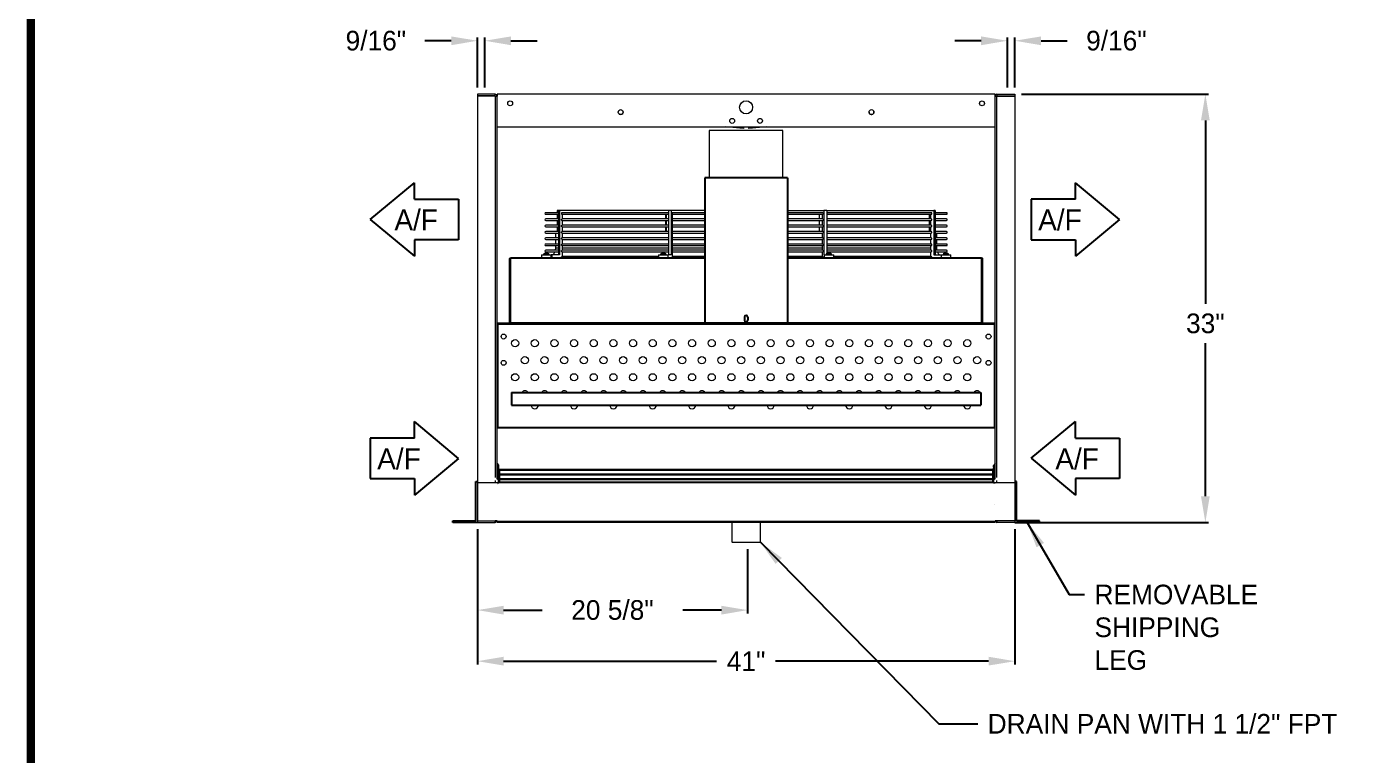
# Model space of a CAD drawing. Extents: x 6 to 271, y -23 to 146.
# Drawn here: x 10.7 to 111.9, y 34.7 to 90.4 of the extents above; entities that cross this region are included whole.
import ezdxf

# ---------------------------------------------------------------- set-up
doc = ezdxf.new("R2010")
doc.units = 0
doc.header["$MEASUREMENT"] = 0
doc.layers.get('0').update_dxf_attribs({"linetype": 'CONTINUOUS'})
doc.layers.get('Defpoints').update_dxf_attribs({"linetype": 'CONTINUOUS'})
doc.dimstyles.get("Standard").update_dxf_attribs({"dimtxt": 1.5, "dimasz": 2, "dimexe": 0.25, "dimexo": 0.5, "dimgap": 0.75, "dimtad": 0, "dimtih": 1, "dimtoh": 1, "dimdec": 4, "dimzin": 0, "dimdsep": 46, "dimlunit": 5, "dimtxsty": 'STANDARD', "dimcen": 0.125, "dimclrd": 1, "dimclre": 1, "dimclrt": 1, "dimadec": 0, "dimazin": 0, "dimtfac": 1, "dimtdec": 4, "dimtofl": 0, "dimtmove": 0, "dimatfit": 3, "dimfxl": 1, "dimfrac": 2, "dimtolj": 1, "dimtzin": 0, "dimarcsym": 0})

# ---------------------------------------------------------------- blocks, each defined once
blk = doc.blocks.new('099front')
at = {"color": 0, "ltscale": 7}
for p, q in [((59.35, 106.85), (53.04, 106.85)), ((53.04, 106.85), (53.04, 95.79)), ((59.35, 106.85), (59.35, 95.79)), ((56.07, 96.23), (56.07, 95.98)), ((56.32, 96.23), (56.32, 95.98)), ((53.04, 95.79), (59.35, 95.79))]:
    blk.add_line(p, q, dxfattribs=at)
for centre, start, end in [((56.2, 96.23), 0, 180), ((56.2, 95.98), 180, 0)]:
    blk.add_arc(centre, 0.125, start, end, dxfattribs=at)
blk = doc.blocks.new('*D24')
at = {"color": 7, "lineweight": -2}
for p, q in [((43.09, 89.29), (41.09, 89.29)), ((45.09, 85.71), (45.09, 89.54)), ((45.65, 85.71), (45.65, 89.54)), ((47.65, 89.29), (49.65, 89.29))]:
    blk.add_line(p, q, dxfattribs=at)
at = {"color": 7}
for points in [[(43.09, 89.62), (43.09, 88.95), (45.09, 89.29)], [(47.65, 89.62), (47.65, 88.95), (45.65, 89.29)]]:
    blk.add_solid(points, dxfattribs=at)
at = {"layer": 'Defpoints', "color": 0}
for p in [(45.09, 89.29), (45.09, 85.21), (45.65, 85.21)]:
    blk.add_point(p, dxfattribs=at)
at = {"color": 7, "insert": (37.34, 89.29), "char_height": 1.5, "attachment_point": 5}
blk.add_mtext('\\A1;9/16"', dxfattribs=at)
blk = doc.blocks.new('*D25')
at = {"color": 7, "lineweight": -2}
for p, q in [((83.52, 89.29), (81.52, 89.29)), ((85.52, 85.71), (85.52, 89.54)), ((86.09, 85.71), (86.09, 89.54)), ((88.09, 89.29), (90.09, 89.29))]:
    blk.add_line(p, q, dxfattribs=at)
at = {"color": 7}
for points in [[(83.52, 89.62), (83.52, 88.95), (85.52, 89.29)], [(88.09, 89.62), (88.09, 88.95), (86.09, 89.29)]]:
    blk.add_solid(points, dxfattribs=at)
at = {"layer": 'Defpoints', "color": 0}
for p in [(85.52, 89.29), (85.52, 85.21), (86.09, 85.21)]:
    blk.add_point(p, dxfattribs=at)
at = {"color": 7, "insert": (93.84, 89.29), "char_height": 1.5, "attachment_point": 5}
blk.add_mtext('\\A1;9/16"', dxfattribs=at)
blk = doc.blocks.new('Air Flow Arror')
for p, q in [((-1.54, 6.74), (-4.35, 3.37)), ((-1.54, 6.74), (1.26, 3.37)), ((-3.09, 3.37), (-4.35, 3.37)), ((-3.09, 3.37), (-3.09, 0)), ((0, 0), (0, 3.37)), ((0, 3.37), (1.26, 3.37)), ((-3.09, 0), (0, 0))]:
    blk.add_line(p, q)
blk.add_text('A/F', height=1.594, rotation=90).set_placement((-0.71, 0.53))
blk = doc.blocks.new('*D26')
at = {"color": 7, "lineweight": -2}
for p, q in [((45.09, 52.02), (45.09, 41.68)), ((86.09, 52.02), (86.09, 41.68)), ((47.09, 41.93), (63.34, 41.93)), ((84.09, 41.93), (67.84, 41.93))]:
    blk.add_line(p, q, dxfattribs=at)
at = {"color": 7}
for points in [[(47.09, 42.27), (47.09, 41.6), (45.09, 41.93)], [(84.09, 42.27), (84.09, 41.6), (86.09, 41.93)]]:
    blk.add_solid(points, dxfattribs=at)
at = {"layer": 'Defpoints', "color": 0}
for p in [(45.09, 52.52), (86.09, 52.52), (86.09, 41.93)]:
    blk.add_point(p, dxfattribs=at)
at = {"color": 7, "insert": (65.59, 41.93), "char_height": 1.5, "attachment_point": 5}
blk.add_mtext('\\A1;41"', dxfattribs=at)
blk = doc.blocks.new('*D27')
at = {"color": 7, "lineweight": -2}
for p, q in [((45.09, 52.02), (45.09, 45.58)), ((65.7, 50.49), (65.7, 45.58)), ((47.09, 45.83), (50.02, 45.83)), ((63.7, 45.83), (60.77, 45.83))]:
    blk.add_line(p, q, dxfattribs=at)
at = {"color": 7}
for points in [[(47.09, 46.16), (47.09, 45.49), (45.09, 45.83)], [(63.7, 46.16), (63.7, 45.49), (65.7, 45.83)]]:
    blk.add_solid(points, dxfattribs=at)
at = {"layer": 'Defpoints', "color": 0}
for p in [(45.09, 52.52), (65.7, 50.99), (65.7, 45.83)]:
    blk.add_point(p, dxfattribs=at)
at = {"color": 7, "insert": (55.39, 45.83), "char_height": 1.5, "attachment_point": 5}
blk.add_mtext('\\A1;20 5/8"', dxfattribs=at)

msp = doc.modelspace()

# ---------------------------------------------------------------- linework, layer by layer
at = {"color": 0, "linetype": 'Continuous', "lineweight": 15}
for p, q in [((45.08746, 85.20799), (45.08746, 85.07349)), ((46.45195, 85.20799), (45.08746, 85.20799)), ((46.45195, 85.07349), (45.08746, 85.07349)), ((45.08746, 85.07249), (45.08746, 52.65599)), ((46.45195, 85.07249), (45.08746, 85.07249)), ((46.45195, 85.07349), (46.45195, 85.20799)), ((46.45195, 85.07249), (46.58745, 85.07249)), ((46.45195, 85.07249), (46.45195, 55.9626)), ((84.58745, 85.20799), (46.58745, 85.20799)), ((46.58745, 85.20799), (46.58745, 85.07249)), ((46.58745, 55.82714), (46.58745, 85.07249)), ((84.58745, 85.07249), (84.58745, 85.20799)), ((84.58745, 55.82714), (84.58745, 85.07249)), ((84.58745, 85.07249), (84.72295, 85.07249)), ((84.72295, 85.20799), (84.72295, 85.07349)), ((84.72295, 85.20799), (86.08745, 85.20799)), ((84.72295, 85.07349), (86.08745, 85.07349)), ((84.72295, 85.07249), (86.08745, 85.07249)), ((84.72295, 55.9626), (84.72295, 85.07249)), ((86.08745, 85.20799), (86.08745, 85.07349)), ((86.08745, 85.07249), (86.08745, 52.65599)), ((46.58745, 82.70799), (84.58745, 82.70799)), ((68.39995, 82.45149), (62.77495, 82.45149)), ((65.38406, 82.60115), (64.03071, 82.70799)), ((65.3925, 82.70799), (65.38406, 82.60115)), ((65.79085, 82.60115), (65.78241, 82.70799)), ((67.1442, 82.70799), (65.79085, 82.60115)), ((51.26732, 76.16561), (50.29734, 76.16561)), ((50.29734, 76.0456), (51.26732, 76.0456)), ((51.17395, 76.32049), (51.17395, 76.16561)), ((51.26732, 76.32049), (51.17395, 76.32049)), ((51.17395, 76.0456), (51.17395, 75.68694)), ((51.3607, 76.32049), (51.26732, 76.32049)), ((51.26732, 76.32049), (51.26732, 72.93949)), ((51.3607, 76.32049), (51.3607, 72.93949)), ((59.65586, 76.32049), (51.3607, 76.32049)), ((51.55641, 76.0456), (59.65586, 76.0456)), ((59.65586, 76.16561), (51.55645, 76.16561)), ((51.58612, 75.68694), (51.58612, 76.0456)), ((59.43043, 76.0456), (59.43043, 75.68694)), ((59.52381, 75.68694), (59.52381, 76.0456)), ((59.88129, 76.32049), (59.65586, 76.32049)), ((59.65586, 76.32049), (59.65586, 72.93949)), ((59.88129, 76.32049), (59.88129, 72.93949)), ((62.4312, 76.32049), (59.88129, 76.32049)), ((59.96235, 76.0456), (62.4312, 76.0456)), ((62.4312, 76.16561), (59.96243, 76.16561)), ((59.97466, 75.68694), (59.97466, 76.0456)), ((68.7437, 76.32049), (71.51905, 76.32049)), ((71.43873, 76.16561), (68.7437, 76.16561)), ((68.7437, 76.0456), (71.43873, 76.0456)), ((71.20025, 75.68694), (71.20025, 76.0456)), ((71.42567, 75.68694), (71.42567, 76.0456)), ((71.51905, 76.32049), (71.51905, 72.93949)), ((71.74447, 76.32049), (71.51905, 76.32049)), ((71.74447, 76.32049), (71.74447, 73.04758)), ((71.74447, 76.32049), (79.90759, 76.32049)), ((79.71368, 76.16561), (71.74447, 76.16561)), ((71.74447, 76.0456), (79.71368, 76.0456)), ((79.58879, 75.68694), (79.58879, 76.0456)), ((79.68216, 75.68694), (79.68216, 76.0456)), ((79.90759, 76.32049), (79.90759, 72.93949)), ((80.00096, 76.32049), (79.90759, 76.32049)), ((80.00096, 76.32049), (80.00096, 72.93949)), ((80.87757, 76.16561), (80.00096, 76.16561)), ((80.00096, 76.0456), (80.87757, 76.0456)), ((51.26732, 75.68694), (50.29734, 75.68694)), ((50.29734, 75.56694), (51.26732, 75.56694)), ((51.26732, 75.20827), (50.29734, 75.20827)), ((50.29734, 75.08827), (51.26732, 75.08827)), ((51.17395, 75.56694), (51.17395, 75.20827)), ((51.17395, 75.08827), (51.17395, 74.72961)), ((51.55641, 75.56694), (59.65586, 75.56694)), ((51.55641, 75.08827), (59.65586, 75.08827)), ((59.65586, 75.68694), (51.55645, 75.68694)), ((59.65586, 75.20827), (51.55645, 75.20827)), ((51.58612, 75.20827), (51.58612, 75.56694)), ((51.58612, 74.72961), (51.58612, 75.08827)), ((59.43043, 75.56694), (59.43043, 75.20827)), ((59.43043, 75.08827), (59.43043, 74.72961)), ((59.52381, 75.20827), (59.52381, 75.56694)), ((59.52381, 74.72961), (59.52381, 75.08827)), ((59.96235, 75.56694), (62.4312, 75.56694)), ((59.96235, 75.08827), (62.4312, 75.08827)), ((62.4312, 75.68694), (59.96243, 75.68694)), ((62.4312, 75.20827), (59.96243, 75.20827)), ((59.97466, 75.20827), (59.97466, 75.56694)), ((59.97466, 74.72961), (59.97466, 75.08827)), ((71.43873, 75.68694), (68.7437, 75.68694)), ((68.7437, 75.56694), (71.43873, 75.56694)), ((71.43873, 75.20827), (68.7437, 75.20827)), ((68.7437, 75.08827), (71.43873, 75.08827)), ((71.20025, 75.20827), (71.20025, 75.56694)), ((71.20025, 74.72961), (71.20025, 75.08827)), ((71.42567, 75.20827), (71.42567, 75.56694)), ((71.42567, 74.72961), (71.42567, 75.08827)), ((79.71368, 75.68694), (71.74447, 75.68694)), ((71.74447, 75.56694), (79.71368, 75.56694)), ((79.71368, 75.20827), (71.74447, 75.20827)), ((71.74447, 75.08827), (79.71368, 75.08827)), ((79.58879, 75.20827), (79.58879, 75.56694)), ((79.58879, 74.72961), (79.58879, 75.08827)), ((79.68216, 75.20827), (79.68216, 75.56694)), ((79.68216, 74.72961), (79.68216, 75.08827)), ((80.87757, 75.68694), (80.00096, 75.68694)), ((80.00096, 75.56694), (80.87757, 75.56694)), ((80.87757, 75.20827), (80.00096, 75.20827)), ((80.00096, 75.08827), (80.87757, 75.08827)), ((51.26732, 74.72961), (50.29734, 74.72961)), ((50.29734, 74.60961), (51.26732, 74.60961)), ((51.26732, 74.25094), (50.29734, 74.25094)), ((50.29734, 74.13094), (51.26732, 74.13094)), ((51.55641, 74.60961), (59.65586, 74.60961)), ((51.55641, 74.13094), (59.65586, 74.13094)), ((59.65586, 74.72961), (51.55645, 74.72961)), ((59.65586, 74.25094), (51.55645, 74.25094)), ((51.58612, 74.25094), (51.58612, 74.60961)), ((51.58612, 73.77228), (51.58612, 74.13094)), ((59.96235, 74.60961), (62.4312, 74.60961)), ((59.96235, 74.13094), (62.4312, 74.13094)), ((62.4312, 74.72961), (59.96243, 74.72961)), ((62.4312, 74.25094), (59.96243, 74.25094)), ((59.97466, 74.25094), (59.97466, 74.60961)), ((59.97466, 73.77228), (59.97466, 74.13094)), ((71.43873, 74.72961), (68.7437, 74.72961)), ((68.7437, 74.60961), (71.43873, 74.60961)), ((71.43873, 74.25094), (68.7437, 74.25094)), ((68.7437, 74.13094), (71.43873, 74.13094)), ((71.42567, 74.25094), (71.42567, 74.60961)), ((71.42567, 73.77228), (71.42567, 74.13094)), ((79.71368, 74.72961), (71.74447, 74.72961)), ((71.74447, 74.60961), (79.71368, 74.60961)), ((79.71368, 74.25094), (71.74447, 74.25094)), ((71.74447, 74.13094), (79.71368, 74.13094)), ((79.68216, 74.25094), (79.68216, 74.60961)), ((79.68216, 73.77228), (79.68216, 74.13094)), ((80.87757, 74.72961), (80.00096, 74.72961)), ((80.00096, 74.60961), (80.87757, 74.60961)), ((80.87757, 74.25094), (80.00096, 74.25094)), ((80.00096, 74.13094), (80.87757, 74.13094)), ((49.97444, 72.93949), (50.48465, 72.93949)), ((50.14134, 72.94049), (50.12469, 72.94049)), ((50.56219, 72.94049), (50.14134, 72.94049)), ((50.24869, 73.06449), (50.24884, 73.06449)), ((50.25157, 73.06449), (50.24884, 73.06449)), ((50.25157, 73.06449), (50.26208, 73.06449)), ((50.27276, 73.06449), (50.26208, 73.06449)), ((50.27276, 73.06449), (50.3488, 73.06449)), ((51.26732, 73.77228), (50.29734, 73.77228)), ((50.29734, 73.65228), (51.26732, 73.65228)), ((51.26732, 73.29361), (50.29734, 73.29361)), ((50.29734, 73.17361), (51.26732, 73.17361)), ((50.36035, 73.06449), (50.3488, 73.06449)), ((50.36663, 73.06449), (50.36035, 73.06449)), ((50.36663, 73.06449), (50.392, 73.06449)), ((50.40654, 73.06449), (50.392, 73.06449)), ((50.40654, 73.06449), (50.43819, 73.06449)), ((50.48465, 72.93949), (50.71244, 72.93949)), ((50.77773, 72.93949), (50.71244, 72.93949)), ((50.77773, 72.93949), (50.77773, 72.70799)), ((51.3607, 72.93949), (50.77773, 72.93949)), ((51.26732, 73.44549), (51.03965, 73.44549)), ((51.55641, 73.65228), (59.65586, 73.65228)), ((51.55641, 73.17361), (59.65586, 73.17361)), ((59.65586, 73.77228), (51.55645, 73.77228)), ((59.65586, 73.29361), (51.55645, 73.29361)), ((51.58612, 73.29361), (51.58612, 73.65228)), ((59.65586, 73.44549), (51.58612, 73.44549)), ((51.58612, 72.81494), (51.58612, 73.17361)), ((58.90418, 72.93949), (59.41439, 72.93949)), ((59.18947, 72.94049), (59.05443, 72.94049)), ((59.17843, 73.06449), (59.21008, 73.06449)), ((59.49193, 72.94049), (59.18947, 72.94049)), ((59.22462, 73.06449), (59.21008, 73.06449)), ((59.22462, 73.06449), (59.24999, 73.06449)), ((59.25627, 73.06449), (59.24999, 73.06449)), ((59.26782, 73.06449), (59.25627, 73.06449)), ((59.26782, 73.06449), (59.34386, 73.06449)), ((59.35454, 73.06449), (59.34386, 73.06449)), ((59.35454, 73.06449), (59.36505, 73.06449)), ((59.36778, 73.06449), (59.36505, 73.06449)), ((59.36778, 73.06449), (59.36793, 73.06449)), ((59.41439, 72.93949), (59.64218, 72.93949)), ((59.88129, 72.93949), (59.64218, 72.93949)), ((59.96235, 73.65228), (62.4312, 73.65228)), ((59.96235, 73.17361), (62.4312, 73.17361)), ((62.4312, 73.77228), (59.96243, 73.77228)), ((62.4312, 73.29361), (59.96243, 73.29361)), ((59.97466, 73.29361), (59.97466, 73.65228)), ((62.4312, 73.44549), (59.97466, 73.44549)), ((59.97466, 72.81494), (59.97466, 73.17361)), ((71.43873, 73.77228), (68.7437, 73.77228)), ((68.7437, 73.65228), (71.43873, 73.65228)), ((71.42567, 73.44549), (68.7437, 73.44549)), ((71.43873, 73.29361), (68.7437, 73.29361)), ((68.7437, 73.17361), (71.43873, 73.17361)), ((71.42567, 73.29361), (71.42567, 73.65228)), ((71.42567, 72.81494), (71.42567, 73.17361)), ((71.51905, 72.93949), (71.53273, 72.93949)), ((71.53273, 72.93949), (72.04294, 72.93949)), ((71.98544, 72.94049), (71.68298, 72.94049)), ((79.71368, 73.77228), (71.74447, 73.77228)), ((71.74447, 73.65228), (79.71368, 73.65228)), ((79.68216, 73.44549), (71.74447, 73.44549)), ((79.71368, 73.29361), (71.74447, 73.29361)), ((71.74447, 73.17361), (79.71368, 73.17361)), ((71.80698, 73.06449), (71.80713, 73.06449)), ((71.80986, 73.06449), (71.80713, 73.06449)), ((71.80986, 73.06449), (71.82037, 73.06449)), ((71.83105, 73.06449), (71.82037, 73.06449)), ((71.83105, 73.06449), (71.90709, 73.06449)), ((71.91864, 73.06449), (71.90709, 73.06449)), ((71.92492, 73.06449), (71.91864, 73.06449)), ((71.92492, 73.06449), (71.95029, 73.06449)), ((71.96483, 73.06449), (71.95029, 73.06449)), ((71.96483, 73.06449), (71.99648, 73.06449)), ((72.12048, 72.94049), (71.98544, 72.94049)), ((72.04294, 72.93949), (72.27073, 72.93949)), ((79.68216, 73.29361), (79.68216, 73.65228)), ((79.68216, 72.81494), (79.68216, 73.17361)), ((79.90759, 72.93949), (80.46247, 72.93949)), ((80.87757, 73.77228), (80.00096, 73.77228)), ((80.00096, 73.65228), (80.87757, 73.65228)), ((80.13525, 73.44549), (80.00096, 73.44549)), ((80.87757, 73.29361), (80.00096, 73.29361)), ((80.00096, 73.17361), (80.87757, 73.17361)), ((80.46247, 72.93949), (80.97268, 72.93949)), ((81.03356, 72.94049), (80.61272, 72.94049)), ((80.73672, 73.06449), (80.76837, 73.06449)), ((80.78291, 73.06449), (80.76837, 73.06449)), ((80.78291, 73.06449), (80.80827, 73.06449)), ((80.81455, 73.06449), (80.80827, 73.06449)), ((80.82611, 73.06449), (80.81455, 73.06449)), ((80.82611, 73.06449), (80.90215, 73.06449)), ((80.91283, 73.06449), (80.90215, 73.06449)), ((80.91283, 73.06449), (80.92333, 73.06449)), ((80.92607, 73.06449), (80.92333, 73.06449)), ((80.92607, 73.06449), (80.92622, 73.06449)), ((80.97268, 72.93949), (81.20047, 72.93949)), ((81.05022, 72.94049), (81.03356, 72.94049)), ((47.58745, 72.65699), (47.53745, 72.65699)), ((47.53745, 67.75899), (47.53745, 72.65699)), ((47.58745, 67.75899), (47.58745, 72.65699)), ((47.63745, 72.65699), (47.58745, 72.65699)), ((47.58845, 72.70799), (47.58845, 72.65799)), ((47.58845, 72.70799), (47.63845, 72.70799)), ((62.4312, 72.70799), (47.63845, 72.70799)), ((47.63845, 72.65699), (47.63845, 72.70799)), ((62.4312, 72.65699), (47.63845, 72.65699)), ((47.63845, 67.75899), (47.63845, 72.65699)), ((58.90418, 72.81494), (51.55645, 72.81494)), ((62.4312, 72.81494), (59.96243, 72.81494)), ((71.43873, 72.81494), (68.7437, 72.81494)), ((83.53645, 72.70799), (68.7437, 72.70799)), ((83.53645, 72.65699), (68.7437, 72.65699)), ((79.71368, 72.81494), (72.27073, 72.81494)), ((83.53645, 72.70799), (83.58645, 72.70799)), ((83.53645, 72.65699), (83.53645, 72.70799)), ((83.53645, 67.75899), (83.53645, 72.65699)), ((83.53745, 72.65699), (83.58745, 72.65699)), ((83.58645, 72.65799), (83.58645, 72.70799)), ((83.63745, 72.65699), (83.58745, 72.65699)), ((83.58745, 67.75899), (83.58745, 72.65699)), ((83.63745, 67.75899), (83.63745, 72.65699)), ((46.58745, 67.75799), (47.53645, 67.75799)), ((46.58745, 67.70799), (46.65095, 67.70799)), ((46.58745, 67.64449), (46.65145, 67.64449)), ((46.65045, 67.64399), (46.58745, 67.64399)), ((46.65045, 67.64399), (46.65045, 59.77199)), ((46.65045, 67.64399), (46.65145, 67.64399)), ((46.65095, 67.70799), (46.65095, 67.64549)), ((46.65095, 67.70799), (47.52395, 67.70799)), ((46.65095, 67.64549), (47.52395, 67.64549)), ((46.65145, 67.64399), (46.65145, 67.64499)), ((46.65145, 67.64499), (47.64995, 67.64499)), ((46.65145, 67.64399), (46.65145, 59.77199)), ((46.65145, 67.64399), (84.52345, 67.64399)), ((47.52395, 67.70799), (47.53645, 67.70799)), ((47.52395, 67.64549), (47.52395, 67.70799)), ((47.53645, 67.75799), (47.53645, 67.70799)), ((47.53745, 67.75899), (47.58745, 67.75899)), ((47.63845, 67.75899), (47.58745, 67.75899)), ((47.63845, 67.75899), (47.63845, 67.75799)), ((83.53645, 67.75899), (47.63845, 67.75899)), ((47.63845, 67.75799), (83.53645, 67.75799)), ((47.63845, 67.70799), (47.63845, 67.75799)), ((47.63845, 67.70799), (47.64995, 67.70799)), ((47.64995, 67.64499), (47.64995, 67.70799)), ((47.64995, 67.70799), (83.52495, 67.70799)), ((83.52495, 67.70799), (83.53645, 67.70799)), ((83.52495, 67.70799), (83.52495, 67.64499)), ((83.52495, 67.64499), (84.52345, 67.64499)), ((83.53645, 67.75799), (83.53645, 67.75899)), ((83.58745, 67.75899), (83.53645, 67.75899)), ((83.53645, 67.70799), (83.53645, 67.75799)), ((83.63745, 67.75899), (83.58745, 67.75899)), ((83.63845, 67.75799), (83.63845, 67.70799)), ((83.63845, 67.75799), (84.58745, 67.75799)), ((83.63845, 67.70799), (83.65095, 67.70799)), ((83.65095, 67.70799), (83.65095, 67.64549)), ((84.52395, 67.70799), (83.65095, 67.70799)), ((84.52395, 67.64549), (83.65095, 67.64549)), ((84.52345, 67.64499), (84.52345, 67.64399)), ((84.52345, 67.64449), (84.58745, 67.64449)), ((84.52345, 67.64399), (84.52345, 59.77199)), ((84.52345, 67.64399), (84.52445, 67.64399)), ((84.52395, 67.70799), (84.58745, 67.70799)), ((84.52395, 67.64549), (84.52395, 67.70799)), ((84.58745, 67.64399), (84.52445, 67.64399)), ((84.52445, 67.64399), (84.52445, 59.77199)), ((46.65045, 59.77199), (46.58745, 59.77199)), ((46.65045, 59.77199), (46.65145, 59.77199)), ((46.65145, 59.77199), (84.52345, 59.77199)), ((46.65145, 59.77199), (46.65145, 59.77099)), ((84.52345, 59.77099), (46.65145, 59.77099)), ((46.65145, 59.70799), (46.65145, 59.77099)), ((84.52345, 59.70799), (46.65145, 59.70799)), ((84.52345, 59.77099), (84.52345, 59.77199)), ((84.52345, 59.77199), (84.52445, 59.77199)), ((84.52345, 59.70799), (84.52345, 59.77099)), ((84.58745, 59.77199), (84.52445, 59.77199)), ((46.58745, 57.00882), (46.69386, 56.90245)), ((46.69386, 56.78472), (46.58745, 56.89109)), ((46.58745, 56.82714), (46.69386, 56.72077)), ((46.67479, 56.73983), (46.71245, 56.73983)), ((46.69386, 56.78472), (46.69386, 56.90245)), ((46.69386, 55.78472), (46.69386, 56.72077)), ((46.71245, 56.73983), (46.71245, 56.85756)), ((46.71245, 56.67588), (46.71245, 56.73983)), ((46.71245, 55.73983), (46.71245, 56.67588)), ((46.71345, 56.85756), (46.71345, 56.85611)), ((46.71345, 56.17599), (46.71345, 56.85611)), ((84.46145, 56.85756), (84.46145, 56.85611)), ((84.46145, 56.85611), (84.46145, 56.49707)), ((84.46245, 56.73983), (84.46245, 56.85756)), ((84.46245, 56.73983), (84.50012, 56.73983)), ((84.46245, 56.73983), (84.46245, 56.67588)), ((84.46245, 55.73983), (84.46245, 56.67588)), ((84.58745, 57.00882), (84.48105, 56.90245)), ((84.48105, 56.78472), (84.48105, 56.90245)), ((84.48105, 56.78472), (84.58745, 56.89109)), ((84.58745, 56.82714), (84.48105, 56.72077)), ((84.48105, 55.78472), (84.48105, 56.72077)), ((46.45195, 55.73325), (46.45195, 55.53634)), ((46.69386, 55.78472), (46.58745, 55.89109)), ((46.67479, 55.73983), (46.71245, 55.73983)), ((46.69386, 55.57978), (46.69386, 55.72077)), ((46.71245, 56.17599), (46.77645, 56.17599)), ((46.71245, 56.17453), (46.77645, 56.17453)), ((46.71245, 55.81553), (46.77645, 55.81553)), ((46.71245, 55.81406), (46.77645, 55.81406)), ((46.71245, 55.67588), (46.71245, 55.73983)), ((46.71245, 55.53489), (46.71245, 55.67588)), ((84.39845, 56.56105), (46.77645, 56.56105)), ((46.77645, 56.56105), (46.77645, 56.55091)), ((84.39845, 56.55091), (46.77645, 56.55091)), ((46.77645, 56.55091), (46.77645, 56.48544)), ((84.39845, 56.48544), (46.77645, 56.48544)), ((46.77645, 56.48544), (46.77645, 56.20059)), ((84.39845, 56.20059), (46.77645, 56.20059)), ((46.77645, 56.20059), (46.77645, 56.19045)), ((84.39845, 56.19045), (46.77645, 56.19045)), ((46.77645, 56.19045), (46.77645, 56.12498)), ((84.39845, 56.12498), (46.77645, 56.12498)), ((46.77645, 56.12498), (46.77645, 55.84012)), ((84.39845, 55.84012), (46.77645, 55.84012)), ((46.77645, 55.84012), (46.77645, 55.82998)), ((84.39845, 55.82998), (46.77645, 55.82998)), ((46.77645, 55.82998), (46.77645, 55.76451)), ((84.39845, 55.76451), (46.77645, 55.76451)), ((46.77645, 55.76451), (46.77645, 55.60175)), ((84.39845, 56.56105), (84.39845, 56.55091)), ((84.39845, 56.55091), (84.39845, 56.48544)), ((84.39845, 56.48544), (84.39845, 56.20059)), ((84.39845, 56.20059), (84.39845, 56.19045)), ((84.39845, 56.19045), (84.39845, 56.12498)), ((84.39845, 56.12498), (84.39845, 55.84012)), ((84.39845, 55.84012), (84.39845, 55.82998)), ((84.39845, 55.82998), (84.39845, 55.76451)), ((84.39845, 55.76451), (84.39845, 55.60175)), ((84.46245, 56.49707), (84.39945, 56.49707)), ((84.39945, 56.48693), (84.39945, 56.49707)), ((84.39945, 56.48693), (84.46245, 56.48693)), ((84.46245, 56.1366), (84.39945, 56.1366)), ((84.39945, 56.12646), (84.39945, 56.1366)), ((84.39945, 56.12646), (84.46245, 56.12646)), ((84.46245, 55.77614), (84.39945, 55.77614)), ((84.39945, 55.766), (84.39945, 55.77614)), ((84.39945, 55.766), (84.46245, 55.766)), ((84.46245, 55.73983), (84.50012, 55.73983)), ((84.46245, 55.73983), (84.46245, 55.67588)), ((84.46245, 55.53489), (84.46245, 55.67588)), ((84.48105, 55.78472), (84.58745, 55.89109)), ((84.48105, 55.57978), (84.48105, 55.72077)), ((84.72295, 55.53634), (84.72295, 55.73325)), ((86.08745, 55.53634), (45.08746, 55.53634)), ((46.58745, 55.53344), (46.58745, 55.59779)), ((46.58745, 55.53344), (46.63745, 55.53344)), ((46.63745, 55.53344), (46.63745, 55.5478)), ((46.63745, 55.45506), (46.63845, 55.45506)), ((46.63745, 55.45359), (46.63845, 55.45359)), ((46.63845, 55.53344), (46.63845, 55.5346)), ((84.53645, 55.5346), (46.63845, 55.5346)), ((84.53645, 55.53344), (46.63845, 55.53344)), ((46.64966, 55.5356), (46.69386, 55.57978)), ((46.64995, 55.53489), (46.71245, 55.53489)), ((46.64995, 55.53489), (46.64995, 55.5346)), ((46.71245, 55.53489), (46.71245, 55.5346)), ((46.71345, 55.53489), (46.71345, 55.53634)), ((84.46145, 55.53489), (46.71345, 55.53489)), ((46.71345, 55.53489), (46.71345, 55.5346)), ((84.39845, 55.60175), (46.77645, 55.60175)), ((46.77645, 55.60175), (46.77645, 55.59161)), ((84.39845, 55.59161), (46.77645, 55.59161)), ((46.77645, 55.59161), (46.77645, 55.53634)), ((84.39845, 55.60175), (84.39845, 55.59161)), ((84.39845, 55.59161), (84.39845, 55.53634)), ((84.46245, 55.53777), (84.39945, 55.53777)), ((84.39945, 55.53634), (84.39945, 55.53777)), ((84.46145, 55.53489), (84.46145, 55.53634)), ((84.46145, 55.5346), (84.46145, 55.53489)), ((84.46245, 55.53489), (84.52495, 55.53489)), ((84.46245, 55.5346), (84.46245, 55.53489)), ((84.52525, 55.5356), (84.48105, 55.57978)), ((84.52495, 55.5346), (84.52495, 55.53489)), ((84.53645, 55.5468), (84.53645, 55.5346)), ((84.53645, 55.53344), (84.53645, 55.5346)), ((84.53745, 55.53344), (84.53745, 55.5478)), ((84.53745, 55.53344), (84.58745, 55.53344)), ((84.58745, 55.53344), (84.58745, 55.59779)), ((45.08746, 52.65599), (46.45195, 52.65599)), ((45.08746, 52.65499), (45.08746, 52.52049)), ((45.08746, 52.65499), (46.45195, 52.65499)), ((46.58745, 52.65599), (46.45195, 52.65599)), ((46.45195, 52.52049), (46.45195, 52.65499)), ((46.58745, 52.65599), (46.58745, 52.58523)), ((84.58745, 52.65599), (84.58745, 52.58523)), ((84.72295, 52.65599), (84.58745, 52.65599)), ((86.08745, 52.65599), (84.72295, 52.65599)), ((84.72295, 52.65499), (84.72295, 52.52049)), ((86.08745, 52.65499), (84.72295, 52.65499)), ((86.08745, 52.65499), (86.08745, 52.52049)), ((86.08745, 52.65499), (86.08745, 52.52049)), ((45.08746, 52.52049), (46.45195, 52.52049)), ((46.58745, 52.58523), (46.63745, 52.58523)), ((84.53645, 52.58523), (46.63845, 52.58523)), ((46.63845, 52.58423), (46.63845, 52.58523)), ((46.63845, 52.58423), (46.63845, 52.53425)), ((84.53645, 52.58523), (84.53645, 52.58423)), ((84.53645, 52.53425), (84.53645, 52.58423)), ((84.53745, 52.58523), (84.58745, 52.58523)), ((86.08745, 52.52049), (84.72295, 52.52049))]:
    msp.add_line(p, q, dxfattribs=at)
at = {"color": 0}
for p, q in [((86.58745, 85.20799), (100.87675, 85.20799)), ((100.62675, 83.20799), (100.62675, 69.20799)), ((36.91509, 75.64959), (40.28279, 78.45589)), ((40.28279, 77.19306), (40.28279, 78.45589)), ((40.28279, 77.19306), (43.65049, 77.19306)), ((43.65049, 77.19306), (43.65049, 74.10612)), ((36.91509, 75.64959), (40.28279, 72.84328)), ((43.65049, 74.10612), (40.28279, 74.10612)), ((40.28279, 74.10612), (40.28279, 72.84328)), ((100.62675, 54.52049), (100.62675, 66.20799)), ((47.68745, 62.44591), (83.48745, 62.44591)), ((47.68745, 62.44591), (47.68745, 61.46649)), ((83.48745, 62.44591), (83.48745, 61.46649)), ((47.68745, 61.46649), (83.48745, 61.46649)), ((87.34334, 57.41634), (90.71104, 60.22264)), ((90.71104, 58.95981), (90.71104, 60.22264)), ((90.71104, 58.95981), (94.07873, 58.95981)), ((94.07873, 58.95981), (94.07873, 55.87287)), ((87.34334, 57.41634), (90.71104, 54.61004)), ((44.96246, 52.64549), (44.96246, 55.64549)), ((44.96246, 55.64549), (45.08746, 55.64549)), ((86.21245, 55.64549), (86.08745, 55.64549)), ((86.21245, 52.64549), (86.21245, 55.64549)), ((94.07873, 55.87287), (90.71104, 55.87287)), ((90.71104, 55.87287), (90.71104, 54.61004)), ((43.21246, 52.52049), (43.21246, 52.64549)), ((43.21246, 52.64549), (44.96246, 52.64549)), ((87.96245, 52.64549), (86.21245, 52.64549)), ((87.96245, 52.52049), (87.96245, 52.64549)), ((45.08746, 52.52049), (43.21246, 52.52049)), ((86.08745, 52.52049), (87.96245, 52.52049)), ((86.58745, 52.52049), (100.87675, 52.52049))]:
    msp.add_line(p, q, dxfattribs=at)
at = {"color": 0, "const_width": 0.63999}
msp.add_lwpolyline([(11.00839, -18.24898), (267.00583, -18.24898), (267.00583, 141.74942), (11.00839, 141.74942), (11.00839, -18.24898)], dxfattribs=at)
at = {"color": 0, "linetype": 'Continuous', "lineweight": 15, "flags": 128}
for points in [[(71.43873, 76.16561), (71.43879, 76.16561), (71.44806, 76.16043), (71.45574, 76.1459), (71.46052, 76.1245), (71.46158, 76.09987), (71.45875, 76.07623), (71.4525, 76.05759), (71.4439, 76.04715), (71.43873, 76.0456)], [(71.43873, 75.68694), (71.44298, 75.6859), (71.45135, 75.67707), (71.45776, 75.66049), (71.46124, 75.63873), (71.46124, 75.61515), (71.45776, 75.59339), (71.45135, 75.57681), (71.44298, 75.56798), (71.43873, 75.56694)], [(71.43873, 75.20827), (71.44298, 75.20724), (71.45135, 75.1984), (71.45776, 75.18182), (71.46124, 75.16006), (71.46124, 75.13648), (71.45776, 75.11472), (71.45135, 75.09815), (71.44298, 75.08931), (71.43873, 75.08827)], [(71.43873, 74.72961), (71.44298, 74.72857), (71.45135, 74.71973), (71.45776, 74.70316), (71.46124, 74.6814), (71.46124, 74.65782), (71.45776, 74.63606), (71.45135, 74.61948), (71.44298, 74.61065), (71.43873, 74.60961)], [(71.43873, 74.25094), (71.44298, 74.2499), (71.45135, 74.24107), (71.45776, 74.22449), (71.46124, 74.20273), (71.46124, 74.17915), (71.45776, 74.15739), (71.45135, 74.14082), (71.44298, 74.13198), (71.43873, 74.13094)], [(51.03965, 73.44549), (51.03202, 73.33875), (51.02412, 73.29361)], [(71.43873, 73.77228), (71.44298, 73.77124), (71.45135, 73.7624), (71.45776, 73.74582), (71.46124, 73.72407), (71.46124, 73.70049), (71.45776, 73.67873), (71.45135, 73.66215), (71.44298, 73.65332), (71.43873, 73.65228)], [(71.43873, 73.29361), (71.44298, 73.29257), (71.45135, 73.28374), (71.45776, 73.26716), (71.46124, 73.2454), (71.46124, 73.22182), (71.45776, 73.20006), (71.45135, 73.18348), (71.44298, 73.17465), (71.43873, 73.17361)], [(80.15079, 73.29361), (80.14289, 73.33875), (80.13525, 73.44549)], [(71.43873, 72.81494), (71.44324, 72.81377), (71.45168, 72.8045), (71.45805, 72.78735), (71.46136, 72.76505), (71.46107, 72.74114), (71.45724, 72.71943), (71.45302, 72.70799)], [(66.6812, 51.01069), (66.67568, 51.00813), (66.65608, 51.00527), (66.62254, 51.00247), (66.57551, 50.99978), (66.5156, 50.99723), (66.44359, 50.99486), (66.36042, 50.99269), (66.26717, 50.99076), (66.16506, 50.98909), (66.05542, 50.9877), (65.93968, 50.98661), (65.81935, 50.98583), (65.696, 50.98538), (65.57123, 50.98525), (65.44667, 50.98546), (65.32395, 50.986), (65.20466, 50.98686), (65.09036, 50.98803), (64.98254, 50.98949), (64.88261, 50.99124), (64.79187, 50.99323), (64.7115, 50.99546), (64.64255, 50.99788), (64.58591, 51.00046), (64.54234, 51.00319), (64.51238, 51.00601), (64.49645, 51.00889), (64.4937, 51.01069)]]:
    msp.add_lwpolyline(points, dxfattribs=at)
at = {"color": 0, "linetype": 'Continuous', "lineweight": 15}
for centre, radius in [((47.58745, 84.5077), 0.1875), ((56.01755, 83.84216), 0.1875), ((65.58745, 84.20799), 0.5), ((75.15736, 83.84216), 0.1875), ((83.58745, 84.5077), 0.1875), ((64.52634, 83.17042), 0.1875), ((66.64857, 83.17042), 0.1875), ((47.08745, 66.70799), 0.1875), ((84.08745, 66.70799), 0.1875), ((47.96245, 66.20049), 0.275), ((49.46245, 66.20049), 0.275), ((50.96245, 66.20049), 0.275), ((52.46245, 66.20049), 0.275), ((53.96245, 66.20049), 0.275), ((55.46245, 66.20049), 0.275), ((56.96245, 66.20049), 0.275), ((58.46245, 66.20049), 0.275), ((59.96245, 66.20049), 0.275), ((61.46245, 66.20049), 0.275), ((62.96245, 66.20049), 0.275), ((64.46245, 66.20049), 0.275), ((65.96245, 66.20049), 0.275), ((67.46245, 66.20049), 0.275), ((68.96245, 66.20049), 0.275), ((70.46245, 66.20049), 0.275), ((71.96245, 66.20049), 0.275), ((73.46245, 66.20049), 0.275), ((74.96245, 66.20049), 0.275), ((76.46245, 66.20049), 0.275), ((77.96245, 66.20049), 0.275), ((79.46245, 66.20049), 0.275), ((80.96245, 66.20049), 0.275), ((82.46245, 66.20049), 0.275), ((47.08745, 64.70799), 0.1875), ((48.71245, 64.90149), 0.275), ((50.21245, 64.90149), 0.275), ((51.71245, 64.90149), 0.275), ((53.21245, 64.90149), 0.275), ((54.71245, 64.90149), 0.275), ((56.21245, 64.90149), 0.275), ((57.71245, 64.90149), 0.275), ((59.21245, 64.90149), 0.275), ((60.71245, 64.90149), 0.275), ((62.21245, 64.90149), 0.275), ((63.71245, 64.90149), 0.275), ((65.21245, 64.90149), 0.275), ((66.71245, 64.90149), 0.275), ((68.21245, 64.90149), 0.275), ((69.71245, 64.90149), 0.275), ((71.21245, 64.90149), 0.275), ((72.71245, 64.90149), 0.275), ((74.21245, 64.90149), 0.275), ((75.71245, 64.90149), 0.275), ((77.21245, 64.90149), 0.275), ((78.71245, 64.90149), 0.275), ((80.21245, 64.90149), 0.275), ((81.71245, 64.90149), 0.275), ((83.21245, 64.90149), 0.275), ((84.08745, 64.70799), 0.1875), ((47.96245, 63.60249), 0.275), ((49.46245, 63.60249), 0.275), ((50.96245, 63.60249), 0.275), ((52.46245, 63.60249), 0.275), ((53.96245, 63.60249), 0.275), ((55.46245, 63.60249), 0.275), ((56.96245, 63.60249), 0.275), ((58.46245, 63.60249), 0.275), ((59.96245, 63.60249), 0.275), ((61.46245, 63.60249), 0.275), ((62.96245, 63.60249), 0.275), ((64.46245, 63.60249), 0.275), ((65.96245, 63.60249), 0.275), ((67.46245, 63.60249), 0.275), ((68.96245, 63.60249), 0.275), ((70.46245, 63.60249), 0.275), ((71.96245, 63.60249), 0.275), ((73.46245, 63.60249), 0.275), ((74.96245, 63.60249), 0.275), ((76.46245, 63.60249), 0.275), ((77.96245, 63.60249), 0.275), ((79.46245, 63.60249), 0.275), ((80.96245, 63.60249), 0.275), ((82.46245, 63.60249), 0.275)]:
    msp.add_circle(centre, radius, dxfattribs=at)
for centre, radius, start, end in [((46.45195, 85.07249), 0.1355, 0, 90), ((46.45195, 85.07249), 0.001, 0, 90), ((84.72295, 85.07249), 0.1355, 90, 180), ((84.72295, 85.07249), 0.001, 90, 180), ((75.15736, 83.84232), 0.1875, 180, 55.3945822), ((56.01755, 83.84232), 0.1875, 235.2493066, 0), ((50.29734, 76.1056), 0.06, 90, 270), ((79.71051, 76.10561), 0.06008, 273.026347, 86.973653), ((80.87757, 76.1056), 0.06, 270, 90), ((50.29734, 75.62694), 0.06, 90, 270), ((50.29734, 75.14827), 0.06, 90, 270), ((79.71038, 75.62694), 0.06009, 273.1439759, 86.8560241), ((79.71038, 75.14827), 0.06009, 273.1445885, 86.8554115), ((80.87757, 75.62694), 0.06, 270, 90), ((80.87757, 75.14827), 0.06, 270, 90), ((50.29734, 74.66961), 0.06, 90, 270), ((50.29734, 74.19094), 0.06, 90, 270), ((79.71038, 74.66961), 0.06009, 273.1430274, 86.8569726), ((79.71038, 74.19094), 0.06009, 273.1445885, 86.8554115), ((80.87757, 74.66961), 0.06, 270, 90), ((80.87757, 74.19094), 0.06, 270, 90), ((50.24869, 72.94049), 0.124, 90, 180), ((50.29734, 73.71228), 0.06, 90, 270), ((50.29734, 73.23361), 0.06, 90, 270), ((50.43819, 72.94049), 0.124, 0, 90), ((50.28965, 73.44549), 0.75, 317.5717297, 338.7458884), ((59.17843, 72.94049), 0.124, 90, 180), ((59.36793, 72.94049), 0.124, 0, 90), ((71.80698, 72.94049), 0.124, 90, 180), ((71.99648, 72.94049), 0.124, 0, 90), ((79.71038, 73.71228), 0.06009, 273.1430274, 86.8569726), ((79.71038, 73.23361), 0.06009, 273.1445885, 86.8554115), ((80.88525, 73.44549), 0.75, 201.2541116, 222.4282703), ((80.73672, 72.94049), 0.124, 90, 180), ((80.87757, 73.71228), 0.06, 270, 90), ((80.87757, 73.23361), 0.06, 270, 90), ((80.92622, 72.94049), 0.124, 0, 90), ((47.58845, 72.65699), 0.051, 90, 180), ((47.58845, 72.65699), 0.001, 90, 180), ((79.70907, 72.75441), 0.06071, 310.1202956, 85.6447004), ((83.58645, 72.65699), 0.051, 0, 90), ((83.58645, 72.65699), 0.001, 0, 90), ((46.65095, 67.64449), 0.0635, 90, 180), ((46.65095, 67.64449), 0.001, 90, 180), ((47.52395, 67.64449), 0.0635, 0, 90), ((47.52395, 67.64449), 0.001, 30.0000001, 90), ((47.53645, 67.75899), 0.001, 270, 0), ((47.53645, 67.75899), 0.051, 270, 0), ((83.63845, 67.75899), 0.051, 180, 270), ((83.65095, 67.64449), 0.0635, 90, 180), ((83.63845, 67.75899), 0.001, 180, 270), ((83.65095, 67.64449), 0.001, 90, 150), ((84.52395, 67.64449), 0.0635, 0, 90), ((84.52395, 67.64449), 0.001, 0, 90), ((48.71245, 62.30349), 0.275, 31.192083, 148.807917), ((50.21245, 62.30349), 0.275, 31.192083, 148.807917), ((51.71245, 62.30349), 0.275, 31.192083, 148.807917), ((53.21245, 62.30349), 0.275, 31.192083, 148.807917), ((54.71245, 62.30349), 0.275, 31.192083, 148.807917), ((56.21245, 62.30349), 0.275, 31.192083, 148.807917), ((57.71245, 62.30349), 0.275, 31.192083, 148.807917), ((59.21245, 62.30349), 0.275, 31.192083, 148.807917), ((60.71245, 62.30349), 0.275, 31.192083, 148.807917), ((62.21245, 62.30349), 0.275, 31.192083, 148.807917), ((63.71245, 62.30349), 0.275, 31.192083, 148.807917), ((65.21245, 62.30349), 0.275, 31.192083, 148.807917), ((66.71245, 62.30349), 0.275, 31.192083, 148.807917), ((68.21245, 62.30349), 0.275, 31.192083, 148.807917), ((69.71245, 62.30349), 0.275, 31.192083, 148.807917), ((71.21245, 62.30349), 0.275, 31.192083, 148.807917), ((72.71245, 62.30349), 0.275, 31.192083, 148.807917), ((74.21245, 62.30349), 0.275, 31.192083, 148.807917), ((75.71245, 62.30349), 0.275, 31.192083, 148.807917), ((77.21245, 62.30349), 0.275, 31.192083, 148.807917), ((78.71245, 62.30349), 0.275, 31.192083, 148.807917), ((80.21245, 62.30349), 0.275, 31.192083, 148.807917), ((81.71245, 62.30349), 0.275, 31.192083, 148.807917), ((83.21245, 62.30349), 0.275, 31.192083, 148.807917), ((49.46245, 61.46649), 0.275, 180, 0), ((52.46245, 61.46649), 0.275, 180, 0), ((55.46245, 61.46649), 0.275, 180, 0), ((58.46245, 61.46649), 0.275, 180, 0), ((61.46245, 61.46649), 0.275, 180, 0), ((64.46245, 61.46649), 0.275, 180, 0), ((67.46245, 61.46649), 0.275, 180, 0), ((70.46245, 61.46649), 0.275, 180, 0), ((73.46245, 61.46649), 0.275, 180, 0), ((76.46245, 61.46649), 0.275, 180, 0), ((79.46245, 61.46649), 0.275, 180, 0), ((82.46245, 61.46649), 0.275, 180, 0), ((46.64899, 56.85757), 0.06346, 359.9972016, 45.0130692), ((46.64899, 56.73983), 0.06346, 359.9965421, 45.0137287), ((46.64899, 56.67588), 0.06346, 359.9965421, 45.0137287), ((84.52592, 56.85757), 0.06346, 134.9869308, 180.0027984), ((84.52592, 56.73983), 0.06346, 134.9862713, 180.0034579), ((84.52592, 56.67588), 0.06346, 134.9862713, 180.0034579), ((46.64899, 55.73983), 0.06346, 359.9972016, 45.0130692), ((46.64899, 55.67588), 0.06346, 359.9972016, 45.0130692), ((84.41445, 57.17454), 0.68928, 268.6705088, 273.9938577), ((84.39871, 56.49778), 0.01087, 268.6709043, 273.948259), ((84.41445, 56.81407), 0.68928, 268.6705088, 273.9938577), ((84.3987, 56.13721), 0.01077, 268.6799979, 274.0062991), ((84.41445, 56.45361), 0.68928, 268.6705088, 273.9938577), ((84.3987, 55.77662), 0.01064, 268.6475789, 274.0387182), ((84.52592, 55.73983), 0.06346, 134.9869308, 180.0027984), ((84.52592, 55.67588), 0.06346, 134.9869308, 180.0027984), ((46.64895, 55.53489), 0.001, 0.119432, 44.9513835), ((46.64899, 55.53489), 0.06346, 359.9965421, 45.0137287), ((84.52592, 55.53489), 0.06346, 134.9862713, 180.0034579), ((84.52596, 55.53489), 0.001, 135.0486165, 179.880568), ((84.53645, 53.91081), 0.001, 269.970706, 359.9620849), ((46.45195, 52.65599), 0.001, 270, 0), ((46.45195, 52.65599), 0.1355, 270, 0), ((84.72295, 52.65599), 0.1355, 180, 270), ((84.72295, 52.65599), 0.001, 180, 270), ((46.63845, 52.58524), 0.05099, 180.0084033, 270.0074166), ((46.63845, 52.58523), 0.000999, 179.951494, 270.1157151), ((84.53646, 52.58523), 0.000999, 269.8842849, 0.048506), ((84.53646, 52.58524), 0.05099, 269.9925834, 359.9915967)]:
    msp.add_arc(centre, radius, start, end, dxfattribs=at)
for points in [[(62.77495, 82.45149), (62.77495, 78.82149)], [(68.39995, 78.82149), (68.39995, 82.45149)], [(51.03965, 74.60961), (51.03965, 74.25094)], [(51.03965, 74.13094), (51.03965, 73.77228)], [(80.13525, 74.25094), (80.13525, 74.60961)], [(80.13525, 73.77228), (80.13525, 74.13094)], [(49.97444, 72.93949), (49.97444, 72.70799)], [(50.12469, 72.94049), (50.12469, 72.93949)], [(50.24884, 73.06449), (50.24487, 73.06442)], [(50.24487, 73.06442), (50.25157, 73.06449)], [(50.26208, 73.06449), (50.26879, 73.06442)], [(50.26879, 73.06442), (50.27276, 73.06449)], [(50.3488, 73.06449), (50.35045, 73.06442)], [(50.35045, 73.06442), (50.36663, 73.06449)], [(50.392, 73.06449), (50.40819, 73.06442)], [(50.40819, 73.06442), (50.40654, 73.06449)], [(50.56219, 72.93949), (50.56219, 72.94049)], [(50.71244, 72.70799), (50.71244, 72.93949)], [(51.03965, 73.65228), (51.03965, 73.44549)], [(58.90418, 72.93949), (58.90418, 72.70799)], [(59.05443, 72.94049), (59.05443, 72.93949)], [(59.21008, 73.06449), (59.20843, 73.06442)], [(59.20843, 73.06442), (59.22462, 73.06449)], [(59.24999, 73.06449), (59.26617, 73.06442)], [(59.26617, 73.06442), (59.26782, 73.06449)], [(59.34386, 73.06449), (59.34783, 73.06442)], [(59.34783, 73.06442), (59.35454, 73.06449)], [(59.36505, 73.06449), (59.37175, 73.06442)], [(59.37175, 73.06442), (59.36778, 73.06449)], [(59.49193, 72.93949), (59.49193, 72.94049)], [(59.64218, 72.70799), (59.64218, 72.93949)], [(71.53273, 72.93949), (71.53273, 72.70799)], [(71.68298, 72.94049), (71.68298, 72.93949)], [(71.80713, 73.06449), (71.80316, 73.06442)], [(71.80316, 73.06442), (71.80986, 73.06449)], [(71.82037, 73.06449), (71.82708, 73.06442)], [(71.82708, 73.06442), (71.83105, 73.06449)], [(71.90709, 73.06449), (71.90874, 73.06442)], [(71.90874, 73.06442), (71.92492, 73.06449)], [(71.95029, 73.06449), (71.96648, 73.06442)], [(71.96648, 73.06442), (71.96483, 73.06449)], [(72.12048, 72.93949), (72.12048, 72.94049)], [(72.27073, 72.70799), (72.27073, 72.93949)], [(80.13525, 73.44549), (80.13525, 73.65228)], [(80.46247, 72.93949), (80.46247, 72.70799)], [(80.61272, 72.94049), (80.61272, 72.93949)], [(80.76837, 73.06449), (80.76672, 73.06442)], [(80.76672, 73.06442), (80.78291, 73.06449)], [(80.80827, 73.06449), (80.82446, 73.06442)], [(80.82446, 73.06442), (80.82611, 73.06449)], [(80.90215, 73.06449), (80.90612, 73.06442)], [(80.90612, 73.06442), (80.91283, 73.06449)], [(80.92333, 73.06449), (80.93004, 73.06442)], [(80.93004, 73.06442), (80.92607, 73.06449)], [(81.05022, 72.93949), (81.05022, 72.94049)], [(81.20047, 72.70799), (81.20047, 72.93949)], [(46.63845, 52.53542), (84.53645, 52.53542)], [(64.4937, 52.53542), (64.4937, 51.01069)], [(66.6812, 51.01069), (66.6812, 52.53542)]]:
    msp.add_open_spline(points, degree=1, dxfattribs=at)
for points, knots in [([(51.56278, 76.16511), (51.55669, 76.16528), (51.54434, 76.16563), (51.52685, 76.15764), (51.51259, 76.14423), (51.50324, 76.12633), (51.49991, 76.10612), (51.50292, 76.08585), (51.51087, 76.07007), (51.5223, 76.05729), (51.53664, 76.04863), (51.55085, 76.04456), (51.55862, 76.0461), (51.56027, 76.04642)], [0, 0, 0, 0, 0.0985711001, 0.1999435884, 0.3013102537, 0.4026635912, 0.5040049776, 0.6053355551, 0.7066726987, 0.7700807778, 0.8714419229, 0.9728076821, 1, 1, 1, 1]), ([(59.96487, 76.16446), (59.96398, 76.16493), (59.96056, 76.16675), (59.95444, 76.16289), (59.94761, 76.15317), (59.94242, 76.13765), (59.93949, 76.11863), (59.93912, 76.09811), (59.94138, 76.07846), (59.946, 76.06182), (59.95167, 76.05173), (59.95762, 76.04604), (59.96133, 76.04614), (59.96342, 76.0462)], [0, 0, 0, 0, 0.035915071, 0.138146964, 0.240385573, 0.342605744, 0.444823349, 0.547023693, 0.649218378, 0.751413699, 0.853622271, 0.917590824, 1, 1, 1, 1]), ([(51.56036, 75.56787), (51.55634, 75.56752), (51.54608, 75.56664), (51.53237, 75.57212), (51.51874, 75.58184), (51.50791, 75.59555), (51.50105, 75.61467), (51.50042, 75.6352), (51.5061, 75.65477), (51.51745, 75.67128), (51.53317, 75.6825), (51.54912, 75.68774), (51.55899, 75.68627), (51.56267, 75.68573)], [0, 0, 0, 0, 0.065517309, 0.166886989, 0.230348149, 0.331696304, 0.433037534, 0.534375875, 0.635704567, 0.737037955, 0.83838373, 0.939736914, 1, 1, 1, 1]), ([(51.56027, 75.08904), (51.5588, 75.08874), (51.55121, 75.08718), (51.53713, 75.09112), (51.52272, 75.09961), (51.51117, 75.11229), (51.50309, 75.12799), (51.4999, 75.14823), (51.50307, 75.16847), (51.51226, 75.18646), (51.52641, 75.20002), (51.54397, 75.20822), (51.55647, 75.20799), (51.56272, 75.20787)], [0, 0, 0, 0, 0.024379926, 0.125782748, 0.227190958, 0.290670404, 0.392047234, 0.493425513, 0.594792062, 0.696169342, 0.797542952, 0.898935762, 1, 1, 1, 1]), ([(59.96487, 75.6858), (59.96398, 75.68627), (59.96056, 75.68808), (59.95444, 75.68422), (59.94761, 75.67451), (59.94242, 75.65898), (59.93949, 75.63997), (59.93912, 75.61945), (59.94138, 75.5998), (59.946, 75.58315), (59.95167, 75.57307), (59.95762, 75.56738), (59.96133, 75.56748), (59.96342, 75.56754)], [0, 0, 0, 0, 0.035914115, 0.13814602, 0.240381721, 0.342606375, 0.444818472, 0.547018827, 0.649213524, 0.751413671, 0.853622254, 0.917590814, 1, 1, 1, 1]), ([(59.96489, 75.20775), (59.96478, 75.20784), (59.96218, 75.20972), (59.95671, 75.20717), (59.94955, 75.19958), (59.94378, 75.18545), (59.94011, 75.16734), (59.93895, 75.14702), (59.94043, 75.12685), (59.94438, 75.10914), (59.94962, 75.09734), (59.95576, 75.09025), (59.96032, 75.08709), (59.96311, 75.08852), (59.96338, 75.08866)], [0, 0, 0, 0, 0.0047473344, 0.1070224427, 0.2092977809, 0.3115656441, 0.4138279996, 0.5160717389, 0.6183093446, 0.720548488, 0.8227937274, 0.8867910654, 0.9890625161, 1, 1, 1, 1]), ([(51.56027, 74.61038), (51.5588, 74.61007), (51.55121, 74.60852), (51.53713, 74.61245), (51.52272, 74.62095), (51.51117, 74.63362), (51.50309, 74.64933), (51.4999, 74.66957), (51.50307, 74.6898), (51.51226, 74.70779), (51.52641, 74.72135), (51.54397, 74.72955), (51.55647, 74.72932), (51.56272, 74.72921)], [0, 0, 0, 0, 0.024379901, 0.125782619, 0.227190726, 0.290674301, 0.392051026, 0.493423382, 0.594795648, 0.696167658, 0.797545093, 0.898935551, 1, 1, 1, 1]), ([(51.56027, 74.13171), (51.5588, 74.13141), (51.55121, 74.12985), (51.53713, 74.13379), (51.52272, 74.14228), (51.51117, 74.15496), (51.50309, 74.17066), (51.4999, 74.1909), (51.50307, 74.21114), (51.51226, 74.22913), (51.52641, 74.24269), (51.54397, 74.25089), (51.55647, 74.25066), (51.56272, 74.25054)], [0, 0, 0, 0, 0.024379918, 0.125782709, 0.227190887, 0.290670313, 0.39204711, 0.493425358, 0.594791874, 0.696169122, 0.7975427, 0.898935479, 1, 1, 1, 1]), ([(59.96489, 74.72909), (59.96478, 74.72917), (59.96218, 74.73105), (59.95671, 74.72851), (59.94955, 74.72091), (59.94378, 74.70679), (59.94011, 74.68867), (59.93895, 74.66836), (59.94043, 74.64818), (59.94438, 74.63047), (59.94962, 74.61867), (59.95576, 74.61158), (59.96032, 74.60842), (59.96311, 74.60985), (59.96338, 74.60999)], [0, 0, 0, 0, 0.004747334, 0.107022001, 0.209299709, 0.311567565, 0.413824647, 0.51607427, 0.618311869, 0.720551005, 0.822796238, 0.886791073, 0.989062517, 1, 1, 1, 1]), ([(59.96489, 74.25042), (59.96478, 74.25051), (59.96218, 74.25239), (59.95671, 74.24984), (59.94955, 74.24225), (59.94378, 74.22812), (59.94011, 74.21001), (59.93895, 74.18969), (59.94043, 74.16952), (59.94438, 74.15181), (59.94962, 74.14001), (59.95576, 74.13291), (59.96032, 74.12976), (59.96311, 74.13119), (59.96338, 74.13133)], [0, 0, 0, 0, 0.0047473252, 0.1070218007, 0.209299316, 0.3115669806, 0.4138291375, 0.5160726784, 0.6183100856, 0.7205490305, 0.8227940714, 0.8867912852, 0.9890625374, 1, 1, 1, 1]), ([(51.56036, 73.65321), (51.55634, 73.65286), (51.54608, 73.65198), (51.53237, 73.65746), (51.51874, 73.66718), (51.50791, 73.68089), (51.50105, 73.70001), (51.50042, 73.72054), (51.5061, 73.7401), (51.51745, 73.75662), (51.53317, 73.76784), (51.54912, 73.77308), (51.55899, 73.77161), (51.56267, 73.77106)], [0, 0, 0, 0, 0.065517309, 0.166886989, 0.230348149, 0.331696304, 0.433037534, 0.534375875, 0.635704567, 0.737037955, 0.83838373, 0.939736914, 1, 1, 1, 1]), ([(51.56036, 73.17454), (51.55634, 73.1742), (51.54608, 73.17331), (51.53237, 73.17879), (51.51874, 73.18851), (51.50791, 73.20222), (51.50105, 73.22134), (51.50042, 73.24187), (51.5061, 73.26144), (51.51745, 73.27795), (51.53317, 73.28917), (51.54912, 73.29441), (51.55899, 73.29295), (51.56267, 73.2924)], [0, 0, 0, 0, 0.06551732, 0.166887121, 0.230348356, 0.331692149, 0.43303625, 0.534371762, 0.63570339, 0.737036899, 0.838382795, 0.939736842, 1, 1, 1, 1]), ([(59.96487, 73.77113), (59.96398, 73.7716), (59.96056, 73.77342), (59.95444, 73.76956), (59.94761, 73.75985), (59.94242, 73.74432), (59.93949, 73.7253), (59.93912, 73.70478), (59.94138, 73.68513), (59.946, 73.66849), (59.95167, 73.6584), (59.95762, 73.65271), (59.96133, 73.65282), (59.96342, 73.65287)], [0, 0, 0, 0, 0.035914115, 0.13814602, 0.240381721, 0.342606375, 0.444818472, 0.547018827, 0.649213524, 0.751413671, 0.853622254, 0.917590814, 1, 1, 1, 1]), ([(59.96487, 73.29247), (59.96398, 73.29294), (59.96056, 73.29475), (59.95444, 73.29089), (59.94761, 73.28118), (59.94242, 73.26565), (59.93949, 73.24664), (59.93912, 73.22612), (59.94138, 73.20647), (59.946, 73.18982), (59.95167, 73.17974), (59.95762, 73.17405), (59.96133, 73.17415), (59.96342, 73.17421)], [0, 0, 0, 0, 0.035914645, 0.138147214, 0.240383058, 0.342607857, 0.444820097, 0.547020597, 0.649215437, 0.751413321, 0.853622048, 0.917590698, 1, 1, 1, 1]), ([(47.58745, 72.65599), (47.58822, 72.65607), (47.58975, 72.65624), (47.60155, 72.65649), (47.61841, 72.65674), (47.63177, 72.65691), (47.63845, 72.65699)], [0, 0, 0, 0, 0.249976229, 0.49999289, 0.749989108, 1, 1, 1, 1]), ([(47.63845, 72.70799), (47.63177, 72.70722), (47.61839, 72.7057), (47.60162, 72.69387), (47.59054, 72.67856), (47.58908, 72.66696), (47.58845, 72.66202)], [0, 0, 0, 0, 0.267209547, 0.534412396, 0.801625774, 1, 1, 1, 1]), ([(51.52223, 72.70799), (51.52183, 72.70823), (51.51804, 72.71052), (51.51118, 72.71964), (51.5029, 72.73494), (51.49992, 72.75534), (51.50319, 72.77551), (51.5125, 72.79345), (51.52673, 72.8069), (51.54424, 72.81495), (51.55664, 72.81464), (51.56278, 72.81448)], [0, 0, 0, 0, 0.009556508, 0.091087098, 0.22129136, 0.351497818, 0.481694049, 0.611889102, 0.742096083, 0.872319734, 1, 1, 1, 1]), ([(59.96488, 72.81375), (59.96382, 72.81426), (59.96022, 72.816), (59.95396, 72.81179), (59.94722, 72.80165), (59.94216, 72.78584), (59.93939, 72.76668), (59.93917, 72.74606), (59.94169, 72.72686), (59.94505, 72.71349), (59.94786, 72.70898), (59.94848, 72.70799)], [0, 0, 0, 0, 0.054174431, 0.184100263, 0.314033841, 0.443950944, 0.573852014, 0.703740207, 0.833626735, 0.96351405, 1, 1, 1, 1]), ([(83.58645, 72.66202), (83.58583, 72.66696), (83.58437, 72.67856), (83.57329, 72.69387), (83.55652, 72.7057), (83.54314, 72.70722), (83.53645, 72.70799)], [0, 0, 0, 0, 0.198374226, 0.465587604, 0.732790453, 1, 1, 1, 1]), ([(83.53645, 72.65699), (83.54314, 72.65691), (83.5565, 72.65674), (83.57336, 72.65649), (83.58515, 72.65624), (83.58669, 72.65607), (83.58745, 72.65599)], [0, 0, 0, 0, 0.250010892, 0.50000711, 0.750023771, 1, 1, 1, 1])]:
    msp.add_open_spline(points, degree=3, knots=knots, dxfattribs=at)
at = {"color": 0}
for points in [[(100.29342, 83.20799), (100.96008, 83.20799), (100.62675, 85.20799)], [(100.29342, 54.52049), (100.96008, 54.52049), (100.62675, 52.52049)]]:
    msp.add_solid(points, dxfattribs=at)

# ---------------------------------------------------------------- block references
msp.add_blockref('099front', (9.39231, -28.0296), dxfattribs=at)
at = {"color": 0, "rotation": 270}
for p in [(87.34334, 74.10612), (36.91509, 55.87287)]:
    msp.add_blockref('Air Flow Arror', p, dxfattribs=at)

# ---------------------------------------------------------------- texts
at = {"color": 0}
for p in [(38.7572, 74.81851), (89.18545, 56.58526)]:
    msp.add_text('A/F', height=1.59375, dxfattribs=at).set_placement(p)
at = {"color": 0, "char_height": 1.5}
for s, insert, attachment_point in [('33"', (100.62675, 67.70799), 5), ('REMOVABLE\\PSHIPPING\\PLEG', (92.16847, 47.77119), 1), ('DRAIN PAN WITH 1 1/2" FPT', (84.01775, 37.90346), 1)]:
    msp.add_mtext(s, dxfattribs=dict(at, insert=insert, attachment_point=attachment_point))

# ---------------------------------------------------------------- dimensions: what is measured, and where the dimension line sits
at = {"color": 0}
for base, p1, p2, picture, middle in [((45.08746, 89.28666), (45.64996, 85.20799), (45.08746, 85.20799), '*D24', (37.33746, 89.28666)), ((65.696, 45.82704), (45.08746, 52.52049), (65.696, 50.98538), '*D27', (55.39173, 45.82704))]:
    dim = msp.add_linear_dim(base=base, p1=p1, p2=p2, dimstyle='Standard', override={"dimpost": '"', "dimclrd": 7, "dimclre": 7, "dimclrt": 7}, dxfattribs=at)
    dim.commit()
    dim.dimension.update_dxf_attribs({"geometry": picture, "text_midpoint": middle})
for base, p1, p2, picture, middle in [((85.52495, 89.28666), (86.08745, 85.20799), (85.52495, 85.20799), '*D25', (93.83745, 89.28666)), ((86.08745, 41.93208), (45.08746, 52.52049), (86.08745, 52.52049), '*D26', (65.58745, 41.93208))]:
    dim = msp.add_linear_dim(base=base, p1=p1, p2=p2, dimstyle='Standard', override={"dimpost": '"', "dimclrd": 7, "dimclre": 7, "dimclrt": 7}, dxfattribs=at)
    dim.commit()
    dim.dimension.update_dxf_attribs({"geometry": picture, "text_midpoint": middle, "dimtype": 160})

# ---------------------------------------------------------------- leaders
at = {"color": 0, "annotation_type": 0, "has_hookline": 1, "hookline_direction": 1}
for points, text_width in [([(87.02495, 52.52049), (90.23024, 47.02119), (91.41847, 47.02119)], 13.5), ([(66.67568, 51.00813), (80.3039, 37.15346), (83.26775, 37.15346)], 35)]:
    msp.add_leader(points, dimstyle='Standard', override={"dimclrd": 7, "dimclre": 7, "dimclrt": 7}, dxfattribs=dict(at, text_width=text_width))

doc.saveas('drawing.dxf')
